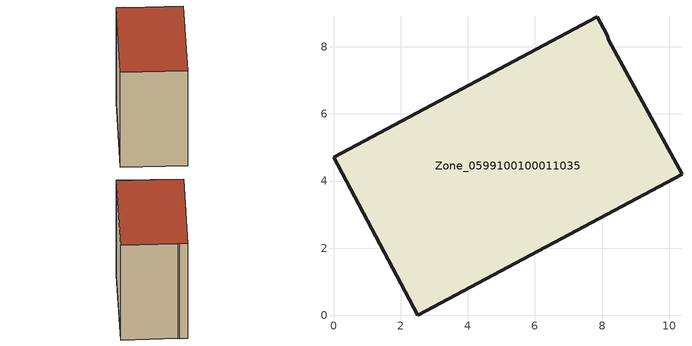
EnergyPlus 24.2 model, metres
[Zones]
Zone_0599100100011035
 floor ground (C_G): 10.38,4.21 2.52,0 0,4.71 7.86,8.9 8.15,8.35 8.2,8.19 z3.67
 wall outside (C_F): 2.52,0 10.38,4.21 8.2,8.19 8.15,8.35 7.86,8.9 0,4.71 2.52,0 z3.67:12.83
 roof outside (C_R): 8.2,8.19 8.15,8.35 7.86,8.9 0,4.71 2.52,0 10.38,4.21 z12.83
[BUILDING]
Pand.0599100100011035: North Axis=0; Terrain=City; Loads Convergence Tolerance Value=0.04; Temperature Convergence Tolerance Value=0.4; Solar Distribution=FullExterior; Maximum Number of Warmup Days=25; Minimum Number of Warmup Days=1
[Site:Location]
Rotterdam.The.Hague.AP_ZH_NLD Design_Conditions: Latitude=51.96; Longitude=4.45; Time Zone=1; Elevation=-4.5
[SITE:GROUNDTEMPERATURE:BUILDINGSURFACE]
18, 18, 18, 18, 18, 18, 18, 18, 18, 18, 18, 18
[MATERIAL] Thermal Absorptance=0.9; Solar Absorptance=0.7; Visible Absorptance=0.7
Name | Roughness | Thickness | Conductivity | Density | Specific Heat
G.TC.2015-2018 | MediumSmooth | 0.15 | 0.0428571 | 540 | 1210
F.TC.2015-2018 | Rough | 0.3 | 0.0666667 | 1920 | 840
R.TC.2015-2018 | MediumRough | 0.2 | 0.0333333 | 1500 | 1000
[CONSTRUCTION]
C_G: G.TC.2015-2018
C_F: F.TC.2015-2018
C_R: R.TC.2015-2018
[ZONE]
Zone_0599100100011035: Type=1; Multiplier=1; Ceiling Height=Autocalculate; Volume=Autocalculate; Floor Area=autocalculate; Part of Total Floor Area=Yes
[ZONEINFILTRATION:DESIGNFLOWRATE]
Infil_Zone_0599100100011035: Zone or ZoneList or Space or SpaceList=Zone_0599100100011035; Schedule=AlwaysOn; Design Flow Rate Calculation Method=Flow/Area; Flow Rate per Floor Area=0.0015; Constant Term Coefficient=1; Temperature Term Coefficient=0; Velocity Term Coefficient=0; Velocity Squared Term Coefficient=0
[HVACTEMPLATE:ZONE:IDEALLOADSAIRSYSTEM]
Zone_0599100100011035: Maximum Heating Supply Air Temperature=50; Minimum Cooling Supply Air Temperature=13; Maximum Heating Supply Air Humidity Ratio=0.0156; Minimum Cooling Supply Air Humidity Ratio=0.0077; Heating Limit=NoLimit; Cooling Limit=NoLimit; Dehumidification Control Type=ConstantSensibleHeatRatio; Cooling Sensible Heat Ratio=0.7; Dehumidification Setpoint=60; Humidification Control Type=None; Humidification Setpoint=30; Outdoor Air Method=None; Outdoor Air Flow Rate per Person=0.00944; Outdoor Air Flow Rate per Zone Floor Area=0; Outdoor Air Flow Rate per Zone=0; Demand Controlled Ventilation Type=None; Outdoor Air Economizer Type=NoEconomizer; Heat Recovery Type=None; Sensible Heat Recovery Effectiveness=0.7; Latent Heat Recovery Effectiveness=0.65
[ZONECONTROL:THERMOSTAT]
ThermostatControl_Zone_0599100100011035: Zone or ZoneList=Zone_0599100100011035; Control Type Schedule=DualSetpointControlType; Control 1=Thermostat_Zone_0599100100011035; Temperature Difference Between Cutout And Setpoint=0
[THERMOSTATSETPOINT:DUALSETPOINT]
Thermostat_Zone_0599100100011035: Heating Setpoint Temperature Schedule=HeatingSetpoint_Zone_0599100100011035; Cooling Setpoint Temperature Schedule=CoolingSetpoint_Zone_0599100100011035
[SCHEDULE:COMPACT]
HeatingSetpoint_Zone_0599100100011035: Through: 12/31, For: AllDays, Until: 24:00, 21
CoolingSetpoint_Zone_0599100100011035: Through: 12/31, For: AllDays, Until: 24:00, 24
DualSetpointControlType: Through: 12/31, For: AllDays, Until: 24:00, 4
AlwaysOn: Through: 12/31, For: AllDays, Until: 24:00, 1
